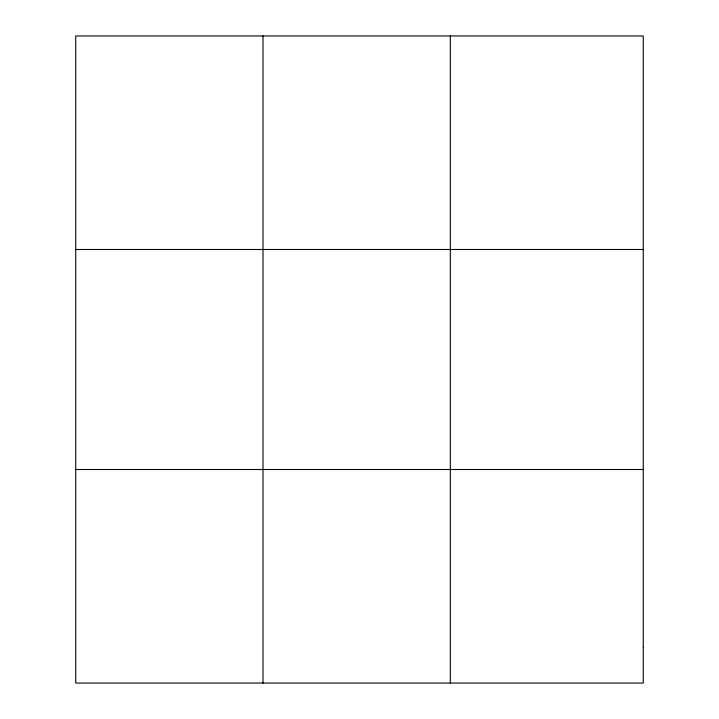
<?xml version="1.0" encoding="UTF-8"?>
<svg xmlns="http://www.w3.org/2000/svg" width="719" height="719" viewBox="0 0 719 719"><rect width="100%" height="100%" fill="white"/><g stroke="black" fill="none" stroke-linecap="round" stroke-linejoin="round"><path stroke-width="1.08" d="M263.01 35.95L263.01 683.05M450.31 35.95L450.31 683.05M75.72 249.493L643.28 249.493M75.72 469.507L643.28 469.507M643.28 647.46L643.28 683.05L75.72 683.05L75.72 35.95L643.28 35.95L643.28 647.46"/></g></svg>
